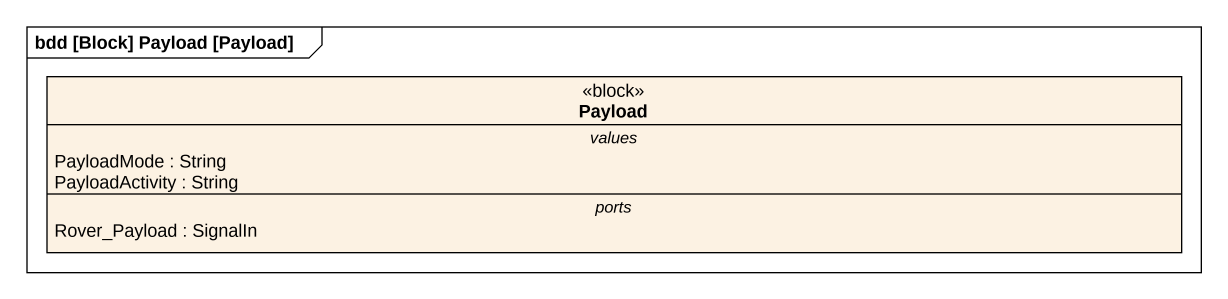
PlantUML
@startuml
mainframe bdd [Block] Payload [Payload]
hide circle
hide empty members
class Payload <<block>> {
  -- values --
  PayloadMode : String
  PayloadActivity : String
  -- ports --
  Rover_Payload : SignalIn
}
@enduml
